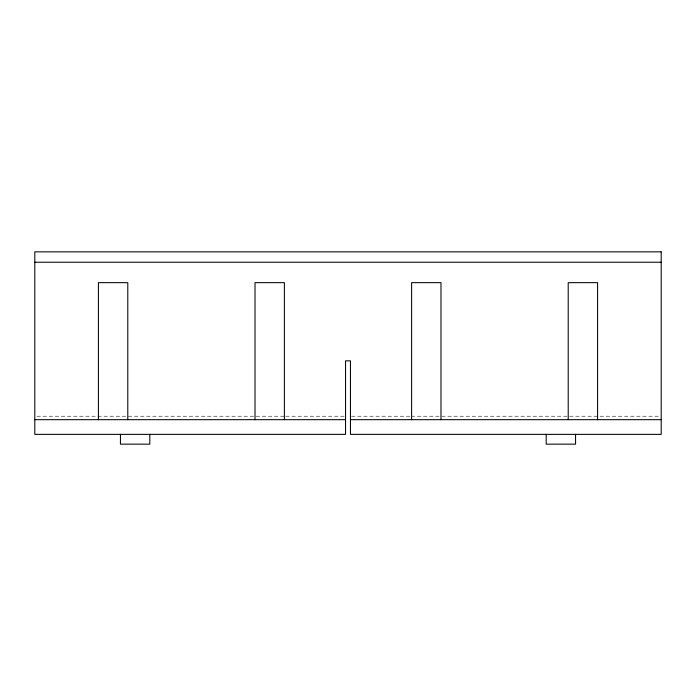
<?xml version="1.0" encoding="UTF-8"?>
<svg xmlns="http://www.w3.org/2000/svg" width="696" height="696" viewBox="0 0 696 696"><rect width="100%" height="100%" fill="white"/><g stroke="black" fill="none" stroke-linecap="round" stroke-linejoin="round"><path stroke-width="0.52" stroke-dasharray="3.48 2.61" d="M36.975 416.217L284.707 416.217M285.795 416.217L344.468 416.217M351.532 416.217L410.205 416.217M411.293 416.217L660.112 416.217"/><path stroke-width="1.04" d="M34.8 262.235L661.2 262.235M34.8 419.679L345.555 419.679M350.445 419.679L661.2 419.679M597.586 419.679L597.586 282.654L568.214 282.654L568.214 419.679M575.557 434.365L575.557 444.152L546.195 444.152L546.195 434.365M440.986 419.679L440.986 282.654L411.614 282.654L411.614 419.679M284.386 419.679L284.386 282.654L255.014 282.654L255.014 419.679M149.805 434.365L149.805 444.152L120.443 444.152L120.443 434.365M127.786 419.679L127.786 282.654L98.414 282.654L98.414 419.679M661.2 251.848L34.8 251.848L34.8 434.365L345.555 434.365L345.555 360.85L350.445 360.85L350.445 434.365L661.2 434.365L661.2 251.848"/></g></svg>
